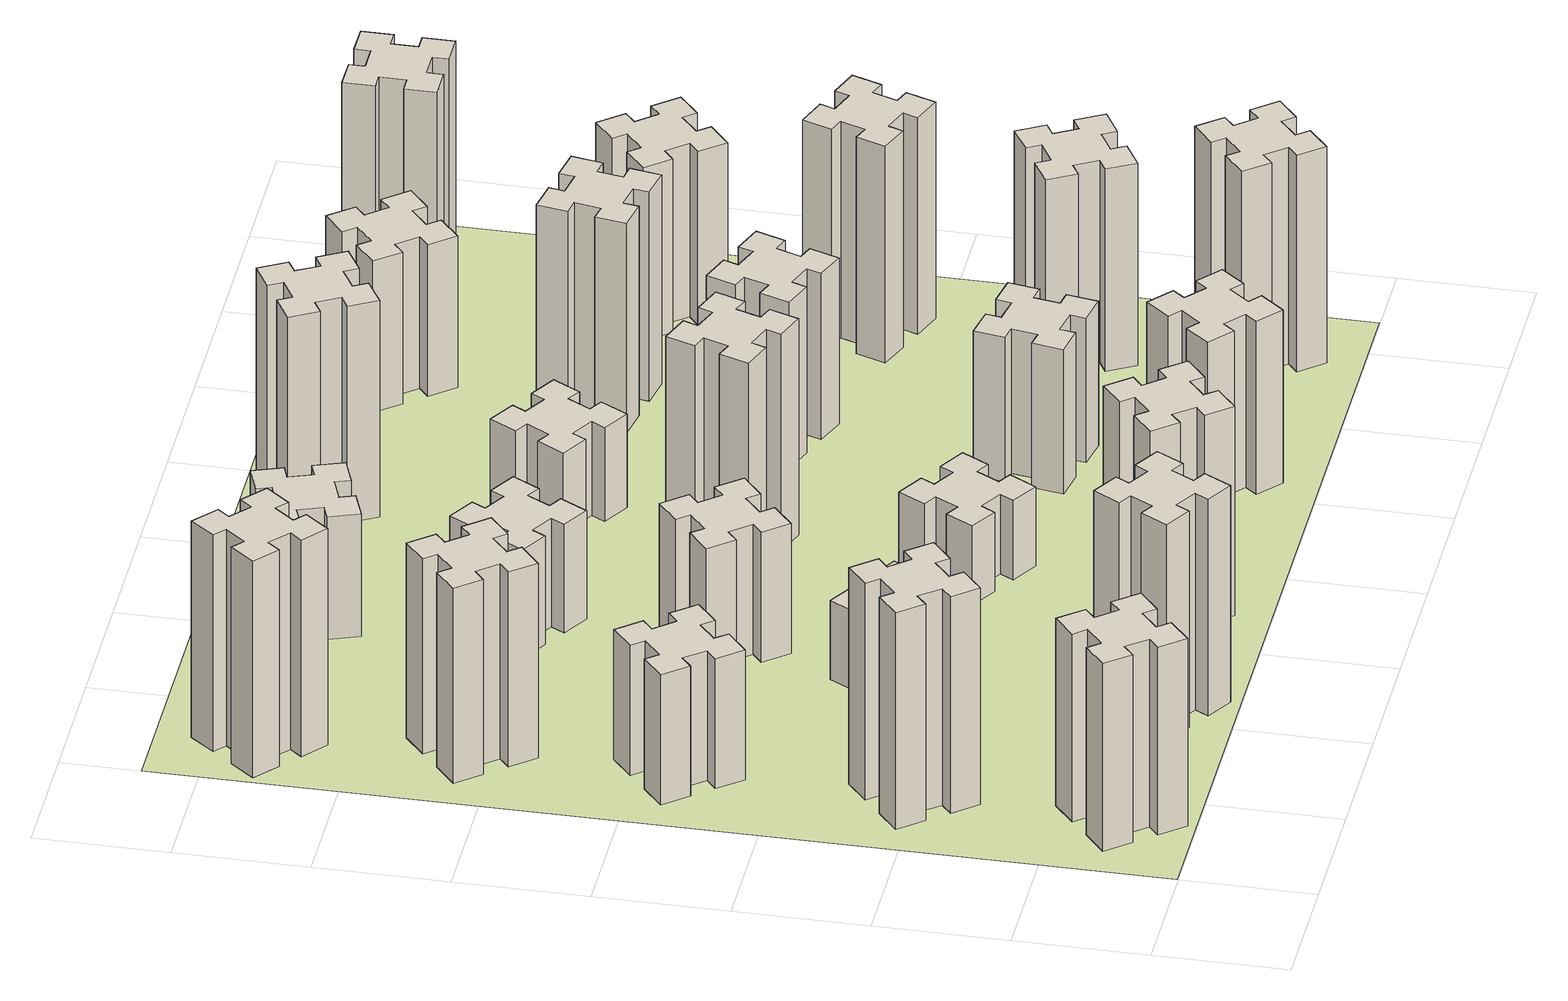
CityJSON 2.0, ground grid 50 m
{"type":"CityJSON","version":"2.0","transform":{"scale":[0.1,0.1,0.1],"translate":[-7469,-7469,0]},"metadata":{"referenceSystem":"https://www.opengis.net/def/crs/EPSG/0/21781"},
"CityObjects":{
"building1":{"type":"Building","attributes":{"class":"1000","function":"1000","usage":"1000","yearOfConstruction":2016,"roofType":"1000","measuredHeight":78,"storeysAboveGround":30,"storeysBelowGround":0},"geometry":[{"type":"Solid","lod":"1","boundaries":[[[[0,1,2,3,4,5,6,7,8,9,10,11,12,13,14,15,16,17,18,19]],[[17,16,20,21]],[[16,15,22,20]],[[15,14,23,22]],[[14,13,24,23]],[[13,12,25,24]],[[12,11,26,25]],[[11,10,27,26]],[[10,9,28,27]],[[9,8,29,28]],[[8,7,30,29]],[[7,6,31,30]],[[6,5,32,31]],[[5,4,33,32]],[[4,3,34,33]],[[3,2,35,34]],[[2,1,36,35]],[[1,0,37,36]],[[0,19,38,37]],[[19,18,39,38]],[[18,17,21,39]],[[24,25,26,27,28,29,30,31,32,33,34,35,36,37,38,39,21,20,22,23]]]]}]},
"building2":{"type":"Building","attributes":{"class":"1000","function":"1000","usage":"1000","yearOfConstruction":2016,"roofType":"1000","measuredHeight":90,"storeysAboveGround":30,"storeysBelowGround":0},"geometry":[{"type":"Solid","lod":"1","boundaries":[[[[40,41,42,43,44,45,46,47,48,49,50,51,52,53,54,55,56,57,58,59]],[[57,56,60,61]],[[56,55,62,60]],[[55,54,63,62]],[[54,53,64,63]],[[53,52,65,64]],[[52,51,66,65]],[[51,50,67,66]],[[50,49,68,67]],[[49,48,69,68]],[[48,47,70,69]],[[47,46,71,70]],[[46,45,72,71]],[[45,44,73,72]],[[44,43,74,73]],[[43,42,75,74]],[[42,41,76,75]],[[41,40,77,76]],[[40,59,78,77]],[[59,58,79,78]],[[58,57,61,79]],[[64,65,66,67,68,69,70,71,72,73,74,75,76,77,78,79,61,60,62,63]]]]}]},
"building3":{"type":"Building","attributes":{"class":"1000","function":"1000","usage":"1000","yearOfConstruction":2016,"roofType":"1000","measuredHeight":54,"storeysAboveGround":30,"storeysBelowGround":0},"geometry":[{"type":"Solid","lod":"1","boundaries":[[[[80,81,82,83,84,85,86,87,88,89,90,91,92,93,94,95,96,97,98,99]],[[97,96,100,101]],[[96,95,102,100]],[[95,94,103,102]],[[94,93,104,103]],[[93,92,105,104]],[[92,91,106,105]],[[91,90,107,106]],[[90,89,108,107]],[[89,88,109,108]],[[88,87,110,109]],[[87,86,111,110]],[[86,85,112,111]],[[85,84,113,112]],[[84,83,114,113]],[[83,82,115,114]],[[82,81,116,115]],[[81,80,117,116]],[[80,99,118,117]],[[99,98,119,118]],[[98,97,101,119]],[[104,105,106,107,108,109,110,111,112,113,114,115,116,117,118,119,101,100,102,103]]]]}]},
"building4":{"type":"Building","attributes":{"class":"1000","function":"1000","usage":"1000","yearOfConstruction":2016,"roofType":"1000","measuredHeight":81,"storeysAboveGround":30,"storeysBelowGround":0},"geometry":[{"type":"Solid","lod":"1","boundaries":[[[[120,121,122,123,124,125,126,127,128,129,130,131,132,133,134,135,136,137,138,139]],[[137,136,140,141]],[[136,135,142,140]],[[135,134,143,142]],[[134,133,144,143]],[[133,132,145,144]],[[132,131,146,145]],[[131,130,147,146]],[[130,129,148,147]],[[129,128,149,148]],[[128,127,150,149]],[[127,126,151,150]],[[126,125,152,151]],[[125,124,153,152]],[[124,123,154,153]],[[123,122,155,154]],[[122,121,156,155]],[[121,120,157,156]],[[120,139,158,157]],[[139,138,159,158]],[[138,137,141,159]],[[144,145,146,147,148,149,150,151,152,153,154,155,156,157,158,159,141,140,142,143]]]]}]},
"building5":{"type":"Building","attributes":{"class":"1000","function":"1000","usage":"1000","yearOfConstruction":2016,"roofType":"1000","measuredHeight":90,"storeysAboveGround":30,"storeysBelowGround":0},"geometry":[{"type":"Solid","lod":"1","boundaries":[[[[160,161,162,163,164,165,166,167,168,169,170,171,172,173,174,175,176,177,178,179]],[[177,176,180,181]],[[176,175,182,180]],[[175,174,183,182]],[[174,173,184,183]],[[173,172,185,184]],[[172,171,186,185]],[[171,170,187,186]],[[170,169,188,187]],[[169,168,189,188]],[[168,167,190,189]],[[167,166,191,190]],[[166,165,192,191]],[[165,164,193,192]],[[164,163,194,193]],[[163,162,195,194]],[[162,161,196,195]],[[161,160,197,196]],[[160,179,198,197]],[[179,178,199,198]],[[178,177,181,199]],[[184,185,186,187,188,189,190,191,192,193,194,195,196,197,198,199,181,180,182,183]]]]}]},
"building6":{"type":"Building","attributes":{"class":"1000","function":"1000","usage":"1000","yearOfConstruction":2016,"roofType":"1000","measuredHeight":90,"storeysAboveGround":30,"storeysBelowGround":0},"geometry":[{"type":"Solid","lod":"1","boundaries":[[[[200,201,202,203,204,205,206,207,208,209,210,211,212,213,214,215,216,217,218,219]],[[217,216,220,221]],[[216,215,222,220]],[[215,214,223,222]],[[214,213,224,223]],[[213,212,225,224]],[[212,211,226,225]],[[211,210,227,226]],[[210,209,228,227]],[[209,208,229,228]],[[208,207,230,229]],[[207,206,231,230]],[[206,205,232,231]],[[205,204,233,232]],[[204,203,234,233]],[[203,202,235,234]],[[202,201,236,235]],[[201,200,237,236]],[[200,219,238,237]],[[219,218,239,238]],[[218,217,221,239]],[[224,225,226,227,228,229,230,231,232,233,234,235,236,237,238,239,221,220,222,223]]]]}]},
"building7":{"type":"Building","attributes":{"class":"1000","function":"1000","usage":"1000","yearOfConstruction":2016,"roofType":"1000","measuredHeight":33,"storeysAboveGround":30,"storeysBelowGround":0},"geometry":[{"type":"Solid","lod":"1","boundaries":[[[[240,241,242,243,244,245,246,247,248,249,250,251,252,253,254,255,256,257,258,259]],[[257,256,260,261]],[[256,255,262,260]],[[255,254,263,262]],[[254,253,264,263]],[[253,252,265,264]],[[252,251,266,265]],[[251,250,267,266]],[[250,249,268,267]],[[249,248,269,268]],[[248,247,270,269]],[[247,246,271,270]],[[246,245,272,271]],[[245,244,273,272]],[[244,243,274,273]],[[243,242,275,274]],[[242,241,276,275]],[[241,240,277,276]],[[240,259,278,277]],[[259,258,279,278]],[[258,257,261,279]],[[264,265,266,267,268,269,270,271,272,273,274,275,276,277,278,279,261,260,262,263]]]]}]},
"building8":{"type":"Building","attributes":{"class":"1000","function":"1000","usage":"1000","yearOfConstruction":2016,"roofType":"1000","measuredHeight":54,"storeysAboveGround":30,"storeysBelowGround":0},"geometry":[{"type":"Solid","lod":"1","boundaries":[[[[280,281,282,283,284,285,286,287,288,289,290,291,292,293,294,295,296,297,298,299]],[[297,296,300,301]],[[296,295,302,300]],[[295,294,303,302]],[[294,293,304,303]],[[293,292,305,304]],[[292,291,306,305]],[[291,290,307,306]],[[290,289,308,307]],[[289,288,309,308]],[[288,287,310,309]],[[287,286,311,310]],[[286,285,312,311]],[[285,284,313,312]],[[284,283,314,313]],[[283,282,315,314]],[[282,281,316,315]],[[281,280,317,316]],[[280,299,318,317]],[[299,298,319,318]],[[298,297,301,319]],[[304,305,306,307,308,309,310,311,312,313,314,315,316,317,318,319,301,300,302,303]]]]}]},
"building9":{"type":"Building","attributes":{"class":"1000","function":"1000","usage":"1000","yearOfConstruction":2016,"roofType":"1000","measuredHeight":87,"storeysAboveGround":30,"storeysBelowGround":0},"geometry":[{"type":"Solid","lod":"1","boundaries":[[[[320,321,322,323,324,325,326,327,328,329,330,331,332,333,334,335,336,337,338,339]],[[337,336,340,341]],[[336,335,342,340]],[[335,334,343,342]],[[334,333,344,343]],[[333,332,345,344]],[[332,331,346,345]],[[331,330,347,346]],[[330,329,348,347]],[[329,328,349,348]],[[328,327,350,349]],[[327,326,351,350]],[[326,325,352,351]],[[325,324,353,352]],[[324,323,354,353]],[[323,322,355,354]],[[322,321,356,355]],[[321,320,357,356]],[[320,339,358,357]],[[339,338,359,358]],[[338,337,341,359]],[[344,345,346,347,348,349,350,351,352,353,354,355,356,357,358,359,341,340,342,343]]]]}]},
"building10":{"type":"Building","attributes":{"class":"1000","function":"1000","usage":"1000","yearOfConstruction":2016,"roofType":"1000","measuredHeight":45,"storeysAboveGround":30,"storeysBelowGround":0},"geometry":[{"type":"Solid","lod":"1","boundaries":[[[[360,361,362,363,364,365,366,367,368,369,370,371,372,373,374,375,376,377,378,379]],[[377,376,380,381]],[[376,375,382,380]],[[375,374,383,382]],[[374,373,384,383]],[[373,372,385,384]],[[372,371,386,385]],[[371,370,387,386]],[[370,369,388,387]],[[369,368,389,388]],[[368,367,390,389]],[[367,366,391,390]],[[366,365,392,391]],[[365,364,393,392]],[[364,363,394,393]],[[363,362,395,394]],[[362,361,396,395]],[[361,360,397,396]],[[360,379,398,397]],[[379,378,399,398]],[[378,377,381,399]],[[384,385,386,387,388,389,390,391,392,393,394,395,396,397,398,399,381,380,382,383]]]]}]},
"building11":{"type":"Building","attributes":{"class":"1000","function":"1000","usage":"1000","yearOfConstruction":2016,"roofType":"1000","measuredHeight":51,"storeysAboveGround":30,"storeysBelowGround":0},"geometry":[{"type":"Solid","lod":"1","boundaries":[[[[400,401,402,403,404,405,406,407,408,409,410,411,412,413,414,415,416,417,418,419]],[[417,416,420,421]],[[416,415,422,420]],[[415,414,423,422]],[[414,413,424,423]],[[413,412,425,424]],[[412,411,426,425]],[[411,410,427,426]],[[410,409,428,427]],[[409,408,429,428]],[[408,407,430,429]],[[407,406,431,430]],[[406,405,432,431]],[[405,404,433,432]],[[404,403,434,433]],[[403,402,435,434]],[[402,401,436,435]],[[401,400,437,436]],[[400,419,438,437]],[[419,418,439,438]],[[418,417,421,439]],[[424,425,426,427,428,429,430,431,432,433,434,435,436,437,438,439,421,420,422,423]]]]}]},
"building12":{"type":"Building","attributes":{"class":"1000","function":"1000","usage":"1000","yearOfConstruction":2016,"roofType":"1000","measuredHeight":33,"storeysAboveGround":30,"storeysBelowGround":0},"geometry":[{"type":"Solid","lod":"1","boundaries":[[[[440,441,442,443,444,445,446,447,448,449,450,451,452,453,454,455,456,457,458,459]],[[457,456,460,461]],[[456,455,462,460]],[[455,454,463,462]],[[454,453,464,463]],[[453,452,465,464]],[[452,451,466,465]],[[451,450,467,466]],[[450,449,468,467]],[[449,448,469,468]],[[448,447,470,469]],[[447,446,471,470]],[[446,445,472,471]],[[445,444,473,472]],[[444,443,474,473]],[[443,442,475,474]],[[442,441,476,475]],[[441,440,477,476]],[[440,459,478,477]],[[459,458,479,478]],[[458,457,461,479]],[[464,465,466,467,468,469,470,471,472,473,474,475,476,477,478,479,461,460,462,463]]]]}]},
"building13":{"type":"Building","attributes":{"class":"1000","function":"1000","usage":"1000","yearOfConstruction":2016,"roofType":"1000","measuredHeight":90,"storeysAboveGround":30,"storeysBelowGround":0},"geometry":[{"type":"Solid","lod":"1","boundaries":[[[[480,481,482,483,484,485,486,487,488,489,490,491,492,493,494,495,496,497,498,499]],[[497,496,500,501]],[[496,495,502,500]],[[495,494,503,502]],[[494,493,504,503]],[[493,492,505,504]],[[492,491,506,505]],[[491,490,507,506]],[[490,489,508,507]],[[489,488,509,508]],[[488,487,510,509]],[[487,486,511,510]],[[486,485,512,511]],[[485,484,513,512]],[[484,483,514,513]],[[483,482,515,514]],[[482,481,516,515]],[[481,480,517,516]],[[480,499,518,517]],[[499,498,519,518]],[[498,497,501,519]],[[504,505,506,507,508,509,510,511,512,513,514,515,516,517,518,519,501,500,502,503]]]]}]},
"building14":{"type":"Building","attributes":{"class":"1000","function":"1000","usage":"1000","yearOfConstruction":2016,"roofType":"1000","measuredHeight":72,"storeysAboveGround":30,"storeysBelowGround":0},"geometry":[{"type":"Solid","lod":"1","boundaries":[[[[520,521,522,523,524,525,526,527,528,529,530,531,532,533,534,535,536,537,538,539]],[[537,536,540,541]],[[536,535,542,540]],[[535,534,543,542]],[[534,533,544,543]],[[533,532,545,544]],[[532,531,546,545]],[[531,530,547,546]],[[530,529,548,547]],[[529,528,549,548]],[[528,527,550,549]],[[527,526,551,550]],[[526,525,552,551]],[[525,524,553,552]],[[524,523,554,553]],[[523,522,555,554]],[[522,521,556,555]],[[521,520,557,556]],[[520,539,558,557]],[[539,538,559,558]],[[538,537,541,559]],[[544,545,546,547,548,549,550,551,552,553,554,555,556,557,558,559,541,540,542,543]]]]}]},
"building15":{"type":"Building","attributes":{"class":"1000","function":"1000","usage":"1000","yearOfConstruction":2016,"roofType":"1000","measuredHeight":39,"storeysAboveGround":30,"storeysBelowGround":0},"geometry":[{"type":"Solid","lod":"1","boundaries":[[[[560,561,562,563,564,565,566,567,568,569,570,571,572,573,574,575,576,577,578,579]],[[577,576,580,581]],[[576,575,582,580]],[[575,574,583,582]],[[574,573,584,583]],[[573,572,585,584]],[[572,571,586,585]],[[571,570,587,586]],[[570,569,588,587]],[[569,568,589,588]],[[568,567,590,589]],[[567,566,591,590]],[[566,565,592,591]],[[565,564,593,592]],[[564,563,594,593]],[[563,562,595,594]],[[562,561,596,595]],[[561,560,597,596]],[[560,579,598,597]],[[579,578,599,598]],[[578,577,581,599]],[[584,585,586,587,588,589,590,591,592,593,594,595,596,597,598,599,581,580,582,583]]]]}]},
"building16":{"type":"Building","attributes":{"class":"1000","function":"1000","usage":"1000","yearOfConstruction":2016,"roofType":"1000","measuredHeight":90,"storeysAboveGround":30,"storeysBelowGround":0},"geometry":[{"type":"Solid","lod":"1","boundaries":[[[[600,601,602,603,604,605,606,607,608,609,610,611,612,613,614,615,616,617,618,619]],[[617,616,620,621]],[[616,615,622,620]],[[615,614,623,622]],[[614,613,624,623]],[[613,612,625,624]],[[612,611,626,625]],[[611,610,627,626]],[[610,609,628,627]],[[609,608,629,628]],[[608,607,630,629]],[[607,606,631,630]],[[606,605,632,631]],[[605,604,633,632]],[[604,603,634,633]],[[603,602,635,634]],[[602,601,636,635]],[[601,600,637,636]],[[600,619,638,637]],[[619,618,639,638]],[[618,617,621,639]],[[624,625,626,627,628,629,630,631,632,633,634,635,636,637,638,639,621,620,622,623]]]]}]},
"building17":{"type":"Building","attributes":{"class":"1000","function":"1000","usage":"1000","yearOfConstruction":2016,"roofType":"1000","measuredHeight":60,"storeysAboveGround":30,"storeysBelowGround":0},"geometry":[{"type":"Solid","lod":"1","boundaries":[[[[640,641,642,643,644,645,646,647,648,649,650,651,652,653,654,655,656,657,658,659]],[[657,656,660,661]],[[656,655,662,660]],[[655,654,663,662]],[[654,653,664,663]],[[653,652,665,664]],[[652,651,666,665]],[[651,650,667,666]],[[650,649,668,667]],[[649,648,669,668]],[[648,647,670,669]],[[647,646,671,670]],[[646,645,672,671]],[[645,644,673,672]],[[644,643,674,673]],[[643,642,675,674]],[[642,641,676,675]],[[641,640,677,676]],[[640,659,678,677]],[[659,658,679,678]],[[658,657,661,679]],[[664,665,666,667,668,669,670,671,672,673,674,675,676,677,678,679,661,660,662,663]]]]}]},
"building18":{"type":"Building","attributes":{"class":"1000","function":"1000","usage":"1000","yearOfConstruction":2016,"roofType":"1000","measuredHeight":69,"storeysAboveGround":30,"storeysBelowGround":0},"geometry":[{"type":"Solid","lod":"1","boundaries":[[[[680,681,682,683,684,685,686,687,688,689,690,691,692,693,694,695,696,697,698,699]],[[697,696,700,701]],[[696,695,702,700]],[[695,694,703,702]],[[694,693,704,703]],[[693,692,705,704]],[[692,691,706,705]],[[691,690,707,706]],[[690,689,708,707]],[[689,688,709,708]],[[688,687,710,709]],[[687,686,711,710]],[[686,685,712,711]],[[685,684,713,712]],[[684,683,714,713]],[[683,682,715,714]],[[682,681,716,715]],[[681,680,717,716]],[[680,699,718,717]],[[699,698,719,718]],[[698,697,701,719]],[[704,705,706,707,708,709,710,711,712,713,714,715,716,717,718,719,701,700,702,703]]]]}]},
"building19":{"type":"Building","attributes":{"class":"1000","function":"1000","usage":"1000","yearOfConstruction":2016,"roofType":"1000","measuredHeight":87,"storeysAboveGround":30,"storeysBelowGround":0},"geometry":[{"type":"Solid","lod":"1","boundaries":[[[[720,721,722,723,724,725,726,727,728,729,730,731,732,733,734,735,736,737,738,739]],[[737,736,740,741]],[[736,735,742,740]],[[735,734,743,742]],[[734,733,744,743]],[[733,732,745,744]],[[732,731,746,745]],[[731,730,747,746]],[[730,729,748,747]],[[729,728,749,748]],[[728,727,750,749]],[[727,726,751,750]],[[726,725,752,751]],[[725,724,753,752]],[[724,723,754,753]],[[723,722,755,754]],[[722,721,756,755]],[[721,720,757,756]],[[720,739,758,757]],[[739,738,759,758]],[[738,737,741,759]],[[744,745,746,747,748,749,750,751,752,753,754,755,756,757,758,759,741,740,742,743]]]]}]},
"building20":{"type":"Building","attributes":{"class":"1000","function":"1000","usage":"1000","yearOfConstruction":2016,"roofType":"1000","measuredHeight":90,"storeysAboveGround":30,"storeysBelowGround":0},"geometry":[{"type":"Solid","lod":"1","boundaries":[[[[760,761,762,763,764,765,766,767,768,769,770,771,772,773,774,775,776,777,778,779]],[[777,776,780,781]],[[776,775,782,780]],[[775,774,783,782]],[[774,773,784,783]],[[773,772,785,784]],[[772,771,786,785]],[[771,770,787,786]],[[770,769,788,787]],[[769,768,789,788]],[[768,767,790,789]],[[767,766,791,790]],[[766,765,792,791]],[[765,764,793,792]],[[764,763,794,793]],[[763,762,795,794]],[[762,761,796,795]],[[761,760,797,796]],[[760,779,798,797]],[[779,778,799,798]],[[778,777,781,799]],[[784,785,786,787,788,789,790,791,792,793,794,795,796,797,798,799,781,780,782,783]]]]}]},
"building21":{"type":"Building","attributes":{"class":"1000","function":"1000","usage":"1000","yearOfConstruction":2016,"roofType":"1000","measuredHeight":84,"storeysAboveGround":30,"storeysBelowGround":0},"geometry":[{"type":"Solid","lod":"1","boundaries":[[[[800,801,802,803,804,805,806,807,808,809,810,811,812,813,814,815,816,817,818,819]],[[817,816,820,821]],[[816,815,822,820]],[[815,814,823,822]],[[814,813,824,823]],[[813,812,825,824]],[[812,811,826,825]],[[811,810,827,826]],[[810,809,828,827]],[[809,808,829,828]],[[808,807,830,829]],[[807,806,831,830]],[[806,805,832,831]],[[805,804,833,832]],[[804,803,834,833]],[[803,802,835,834]],[[802,801,836,835]],[[801,800,837,836]],[[800,819,838,837]],[[819,818,839,838]],[[818,817,821,839]],[[824,825,826,827,828,829,830,831,832,833,834,835,836,837,838,839,821,820,822,823]]]]}]},
"building22":{"type":"Building","attributes":{"class":"1000","function":"1000","usage":"1000","yearOfConstruction":2016,"roofType":"1000","measuredHeight":63,"storeysAboveGround":30,"storeysBelowGround":0},"geometry":[{"type":"Solid","lod":"1","boundaries":[[[[840,841,842,843,844,845,846,847,848,849,850,851,852,853,854,855,856,857,858,859]],[[857,856,860,861]],[[856,855,862,860]],[[855,854,863,862]],[[854,853,864,863]],[[853,852,865,864]],[[852,851,866,865]],[[851,850,867,866]],[[850,849,868,867]],[[849,848,869,868]],[[848,847,870,869]],[[847,846,871,870]],[[846,845,872,871]],[[845,844,873,872]],[[844,843,874,873]],[[843,842,875,874]],[[842,841,876,875]],[[841,840,877,876]],[[840,859,878,877]],[[859,858,879,878]],[[858,857,861,879]],[[864,865,866,867,868,869,870,871,872,873,874,875,876,877,878,879,861,860,862,863]]]]}]},
"building23":{"type":"Building","attributes":{"class":"1000","function":"1000","usage":"1000","yearOfConstruction":2016,"roofType":"1000","measuredHeight":90,"storeysAboveGround":30,"storeysBelowGround":0},"geometry":[{"type":"Solid","lod":"1","boundaries":[[[[880,881,882,883,884,885,886,887,888,889,890,891,892,893,894,895,896,897,898,899]],[[897,896,900,901]],[[896,895,902,900]],[[895,894,903,902]],[[894,893,904,903]],[[893,892,905,904]],[[892,891,906,905]],[[891,890,907,906]],[[890,889,908,907]],[[889,888,909,908]],[[888,887,910,909]],[[887,886,911,910]],[[886,885,912,911]],[[885,884,913,912]],[[884,883,914,913]],[[883,882,915,914]],[[882,881,916,915]],[[881,880,917,916]],[[880,899,918,917]],[[899,898,919,918]],[[898,897,901,919]],[[904,905,906,907,908,909,910,911,912,913,914,915,916,917,918,919,901,900,902,903]]]]}]},
"building24":{"type":"Building","attributes":{"class":"1000","function":"1000","usage":"1000","yearOfConstruction":2016,"roofType":"1000","measuredHeight":72,"storeysAboveGround":30,"storeysBelowGround":0},"geometry":[{"type":"Solid","lod":"1","boundaries":[[[[920,921,922,923,924,925,926,927,928,929,930,931,932,933,934,935,936,937,938,939]],[[937,936,940,941]],[[936,935,942,940]],[[935,934,943,942]],[[934,933,944,943]],[[933,932,945,944]],[[932,931,946,945]],[[931,930,947,946]],[[930,929,948,947]],[[929,928,949,948]],[[928,927,950,949]],[[927,926,951,950]],[[926,925,952,951]],[[925,924,953,952]],[[924,923,954,953]],[[923,922,955,954]],[[922,921,956,955]],[[921,920,957,956]],[[920,939,958,957]],[[939,938,959,958]],[[938,937,941,959]],[[944,945,946,947,948,949,950,951,952,953,954,955,956,957,958,959,941,940,942,943]]]]}]},
"building25":{"type":"Building","attributes":{"class":"1000","function":"1000","usage":"1000","yearOfConstruction":2016,"roofType":"1000","measuredHeight":90,"storeysAboveGround":30,"storeysBelowGround":0},"geometry":[{"type":"Solid","lod":"1","boundaries":[[[[960,961,962,963,964,965,966,967,968,969,970,971,972,973,974,975,976,977,978,979]],[[977,976,980,981]],[[976,975,982,980]],[[975,974,983,982]],[[974,973,984,983]],[[973,972,985,984]],[[972,971,986,985]],[[971,970,987,986]],[[970,969,988,987]],[[969,968,989,988]],[[968,967,990,989]],[[967,966,991,990]],[[966,965,992,991]],[[965,964,993,992]],[[964,963,994,993]],[[963,962,995,994]],[[962,961,996,995]],[[961,960,997,996]],[[960,979,998,997]],[[979,978,999,998]],[[978,977,981,999]],[[984,985,986,987,988,989,990,991,992,993,994,995,996,997,998,999,981,980,982,983]]]]}]},
"landuse1":{"type":"LandUse","attributes":{"name":"plot1","function":"1010"},"geometry":[{"type":"MultiSurface","lod":"1","boundaries":[[[1000,1001,1002,1003]]]}]}
},
"vertices":[
[343,392,0],[266,327,0],[228,373,0],[136,296,0],[213,204,0],[259,243,0],[323,166,0],[277,128,0],[354,36,0],[446,113,0],[408,159,0],[484,223,0],[523,177,0],[615,254,0],[538,346,0],[492,308,0],[427,384,0],[473,423,0],[396,515,0],[304,438,0],[427,384,780],[473,423,780],[492,308,780],[538,346,780],[615,254,780],[523,177,780],[484,223,780],[408,159,780],[446,113,780],[354,36,780],[277,128,780],[323,166,780],[259,243,780],[213,204,780],[136,296,780],[228,373,780],[266,327,780],[343,392,780],[304,438,780],[396,515,780],
[492,1048,0],[427,1124,0],[473,1163,0],[396,1255,0],[304,1178,0],[343,1132,0],[266,1067,0],[228,1113,0],[136,1036,0],[213,944,0],[259,983,0],[323,906,0],[277,868,0],[354,776,0],[446,853,0],[408,899,0],[484,963,0],[523,917,0],[615,994,0],[538,1086,0],[484,963,900],[523,917,900],[408,899,900],[446,853,900],[354,776,900],[277,868,900],[323,906,900],[259,983,900],[213,944,900],[136,1036,900],[228,1113,900],[266,1067,900],[343,1132,900],[304,1178,900],[396,1255,900],[473,1163,900],[427,1124,900],[492,1048,900],[538,1086,900],[615,994,900],
[492,1888,0],[427,1964,0],[473,2003,0],[396,2095,0],[304,2018,0],[343,1972,0],[266,1907,0],[228,1953,0],[136,1876,0],[213,1784,0],[259,1823,0],[323,1746,0],[277,1708,0],[354,1616,0],[446,1693,0],[408,1739,0],[484,1803,0],[523,1757,0],[615,1834,0],[538,1926,0],[484,1803,540],[523,1757,540],[408,1739,540],[446,1693,540],[354,1616,540],[277,1708,540],[323,1746,540],[259,1823,540],[213,1784,540],[136,1876,540],[228,1953,540],[266,1907,540],[343,1972,540],[304,2018,540],[396,2095,540],[473,2003,540],[427,1964,540],[492,1888,540],[538,1926,540],[615,1834,540],
[343,2712,0],[266,2647,0],[228,2693,0],[136,2616,0],[213,2524,0],[259,2563,0],[323,2486,0],[277,2448,0],[354,2356,0],[446,2433,0],[408,2479,0],[484,2543,0],[523,2497,0],[615,2574,0],[538,2666,0],[492,2628,0],[427,2704,0],[473,2743,0],[396,2835,0],[304,2758,0],[427,2704,810],[473,2743,810],[492,2628,810],[538,2666,810],[615,2574,810],[523,2497,810],[484,2543,810],[408,2479,810],[446,2433,810],[354,2356,810],[277,2448,810],[323,2486,810],[259,2563,810],[213,2524,810],[136,2616,810],[228,2693,810],[266,2647,810],[343,2712,810],[304,2758,810],[396,2835,810],
[1214,346,0],[1127,396,0],[1157,448,0],[1053,508,0],[993,404,0],[1045,374,0],[995,287,0],[943,317,0],[883,213,0],[987,153,0],[1017,205,0],[1104,155,0],[1074,103,0],[1178,43,0],[1238,147,0],[1186,177,0],[1236,264,0],[1288,234,0],[1348,338,0],[1244,398,0],[1236,264,900],[1288,234,900],[1186,177,900],[1238,147,900],[1178,43,900],[1074,103,900],[1104,155,900],[1017,205,900],[987,153,900],[883,213,900],[943,317,900],[995,287,900],[1045,374,900],[993,404,900],[1053,508,900],[1157,448,900],[1127,396,900],[1214,346,900],[1244,398,900],[1348,338,900],
[384,3387,0],[308,3452,0],[346,3498,0],[254,3575,0],[177,3483,0],[223,3444,0],[159,3368,0],[113,3406,0],[36,3314,0],[128,3237,0],[166,3283,0],[243,3219,0],[204,3173,0],[296,3096,0],[373,3188,0],[327,3226,0],[392,3303,0],[438,3264,0],[515,3356,0],[423,3433,0],[392,3303,900],[438,3264,900],[327,3226,900],[373,3188,900],[296,3096,900],[204,3173,900],[243,3219,900],[166,3283,900],[128,3237,900],[36,3314,900],[113,3406,900],[159,3368,900],[223,3444,900],[177,3483,900],[254,3575,900],[346,3498,900],[308,3452,900],[384,3387,900],[423,3433,900],[515,3356,900],
[1186,1117,0],[1236,1204,0],[1288,1174,0],[1348,1278,0],[1244,1338,0],[1214,1286,0],[1127,1336,0],[1157,1388,0],[1053,1448,0],[993,1344,0],[1045,1314,0],[995,1227,0],[943,1257,0],[883,1153,0],[987,1093,0],[1017,1145,0],[1104,1095,0],[1074,1043,0],[1178,983,0],[1238,1087,0],[1104,1095,330],[1074,1043,330],[1017,1145,330],[987,1093,330],[883,1153,330],[943,1257,330],[995,1227,330],[1045,1314,330],[993,1344,330],[1053,1448,330],[1157,1388,330],[1127,1336,330],[1214,1286,330],[1244,1338,330],[1348,1278,330],[1288,1174,330],[1236,1204,330],[1186,1117,330],[1238,1087,330],[1178,983,330],
[1183,1972,0],[1106,1907,0],[1068,1953,0],[976,1876,0],[1053,1784,0],[1099,1823,0],[1163,1746,0],[1117,1708,0],[1194,1616,0],[1286,1693,0],[1248,1739,0],[1324,1803,0],[1363,1757,0],[1455,1834,0],[1378,1926,0],[1332,1888,0],[1267,1964,0],[1313,2003,0],[1236,2095,0],[1144,2018,0],[1267,1964,540],[1313,2003,540],[1332,1888,540],[1378,1926,540],[1455,1834,540],[1363,1757,540],[1324,1803,540],[1248,1739,540],[1286,1693,540],[1194,1616,540],[1117,1708,540],[1163,1746,540],[1099,1823,540],[1053,1784,540],[976,1876,540],[1068,1953,540],[1106,1907,540],[1183,1972,540],[1144,2018,540],[1236,2095,540],
[1639,343,0],[1703,266,0],[1657,228,0],[1734,136,0],[1826,213,0],[1788,259,0],[1864,323,0],[1903,277,0],[1995,354,0],[1918,446,0],[1872,408,0],[1807,484,0],[1853,523,0],[1776,615,0],[1684,538,0],[1723,492,0],[1646,427,0],[1608,473,0],[1516,396,0],[1593,304,0],[1646,427,870],[1608,473,870],[1723,492,870],[1684,538,870],[1776,615,870],[1853,523,870],[1807,484,870],[1872,408,870],[1918,446,870],[1995,354,870],[1903,277,870],[1864,323,870],[1788,259,870],[1826,213,870],[1734,136,870],[1657,228,870],[1703,266,870],[1639,343,870],[1593,304,870],[1516,396,870],
[1117,2525,0],[1204,2475,0],[1174,2423,0],[1278,2363,0],[1338,2467,0],[1286,2497,0],[1336,2584,0],[1388,2554,0],[1448,2658,0],[1344,2718,0],[1314,2666,0],[1227,2716,0],[1257,2768,0],[1153,2828,0],[1093,2724,0],[1145,2694,0],[1095,2607,0],[1043,2637,0],[983,2533,0],[1087,2473,0],[1095,2607,450],[1043,2637,450],[1145,2694,450],[1093,2724,450],[1153,2828,450],[1257,2768,450],[1227,2716,450],[1314,2666,450],[1344,2718,450],[1448,2658,450],[1388,2554,450],[1336,2584,450],[1286,2497,450],[1338,2467,450],[1278,2363,450],[1174,2423,450],[1204,2475,450],[1117,2525,450],[1087,2473,450],[983,2533,450],
[1125,3456,0],[1031,3422,0],[1010,3478,0],[897,3437,0],[939,3324,0],[995,3345,0],[1029,3251,0],[973,3230,0],[1014,3117,0],[1127,3159,0],[1106,3215,0],[1200,3249,0],[1220,3193,0],[1333,3234,0],[1292,3347,0],[1236,3326,0],[1202,3420,0],[1258,3440,0],[1217,3553,0],[1104,3512,0],[1202,3420,510],[1258,3440,510],[1236,3326,510],[1292,3347,510],[1333,3234,510],[1220,3193,510],[1200,3249,510],[1106,3215,510],[1127,3159,510],[1014,3117,510],[973,3230,510],[1029,3251,510],[995,3345,510],[939,3324,510],[897,3437,510],[1010,3478,510],[1031,3422,510],[1125,3456,510],[1104,3512,510],[1217,3553,510],
[1757,1045,0],[1844,995,0],[1814,943,0],[1918,883,0],[1978,987,0],[1926,1017,0],[1976,1104,0],[2028,1074,0],[2088,1178,0],[1984,1238,0],[1954,1186,0],[1867,1236,0],[1897,1288,0],[1793,1348,0],[1733,1244,0],[1785,1214,0],[1735,1127,0],[1683,1157,0],[1623,1053,0],[1727,993,0],[1735,1127,330],[1683,1157,330],[1785,1214,330],[1733,1244,330],[1793,1348,330],[1897,1288,330],[1867,1236,330],[1954,1186,330],[1984,1238,330],[2088,1178,330],[2028,1074,330],[1976,1104,330],[1926,1017,330],[1978,987,330],[1918,883,330],[1814,943,330],[1844,995,330],[1757,1045,330],[1727,993,330],[1623,1053,330],
[1940,2042,0],[1846,2076,0],[1867,2132,0],[1754,2173,0],[1713,2060,0],[1769,2040,0],[1735,1946,0],[1679,1967,0],[1637,1854,0],[1750,1813,0],[1771,1869,0],[1865,1835,0],[1844,1779,0],[1957,1737,0],[1998,1850,0],[1942,1871,0],[1976,1965,0],[2032,1944,0],[2073,2057,0],[1960,2098,0],[1976,1965,900],[2032,1944,900],[1942,1871,900],[1998,1850,900],[1957,1737,900],[1844,1779,900],[1865,1835,900],[1771,1869,900],[1750,1813,900],[1637,1854,900],[1679,1967,900],[1735,1946,900],[1769,2040,900],[1713,2060,900],[1754,2173,900],[1867,2132,900],[1846,2076,900],[1940,2042,900],[1960,2098,900],[2073,2057,900],
[2486,323,0],[2563,259,0],[2524,213,0],[2616,136,0],[2693,228,0],[2647,266,0],[2712,343,0],[2758,304,0],[2835,396,0],[2743,473,0],[2704,427,0],[2628,492,0],[2666,538,0],[2574,615,0],[2497,523,0],[2543,484,0],[2479,408,0],[2433,446,0],[2356,354,0],[2448,277,0],[2479,408,720],[2433,446,720],[2543,484,720],[2497,523,720],[2574,615,720],[2666,538,720],[2628,492,720],[2704,427,720],[2743,473,720],[2835,396,720],[2758,304,720],[2712,343,720],[2647,266,720],[2693,228,720],[2616,136,720],[2524,213,720],[2563,259,720],[2486,323,720],[2448,277,720],[2356,354,720],
[2026,2497,0],[2076,2584,0],[2128,2554,0],[2188,2658,0],[2084,2718,0],[2054,2666,0],[1967,2716,0],[1997,2768,0],[1893,2828,0],[1833,2724,0],[1885,2694,0],[1835,2607,0],[1783,2637,0],[1723,2533,0],[1827,2473,0],[1857,2525,0],[1944,2475,0],[1914,2423,0],[2018,2363,0],[2078,2467,0],[1944,2475,390],[1914,2423,390],[1857,2525,390],[1827,2473,390],[1723,2533,390],[1783,2637,390],[1835,2607,390],[1885,2694,390],[1833,2724,390],[1893,2828,390],[1997,2768,390],[1967,2716,390],[2054,2666,390],[2084,2718,390],[2188,2658,390],[2128,2554,390],[2076,2584,390],[2026,2497,390],[2078,2467,390],[2018,2363,390],
[1844,3556,0],[1757,3506,0],[1727,3558,0],[1623,3498,0],[1683,3394,0],[1735,3424,0],[1785,3337,0],[1733,3307,0],[1793,3203,0],[1897,3263,0],[1867,3315,0],[1954,3365,0],[1984,3313,0],[2088,3373,0],[2028,3477,0],[1976,3447,0],[1926,3534,0],[1978,3564,0],[1918,3668,0],[1814,3608,0],[1926,3534,900],[1978,3564,900],[1976,3447,900],[2028,3477,900],[2088,3373,900],[1984,3313,900],[1954,3365,900],[1867,3315,900],[1897,3263,900],[1793,3203,900],[1733,3307,900],[1785,3337,900],[1735,3424,900],[1683,3394,900],[1623,3498,900],[1727,3558,900],[1757,3506,900],[1844,3556,900],[1814,3608,900],[1918,3668,900],
[2496,1084,0],[2478,985,0],[2419,996,0],[2398,877,0],[2517,857,0],[2527,916,0],[2625,898,0],[2615,839,0],[2733,818,0],[2754,937,0],[2695,947,0],[2712,1045,0],[2771,1035,0],[2792,1153,0],[2674,1174,0],[2664,1115,0],[2565,1132,0],[2576,1191,0],[2457,1212,0],[2437,1094,0],[2565,1132,600],[2576,1191,600],[2664,1115,600],[2674,1174,600],[2792,1153,600],[2771,1035,600],[2712,1045,600],[2695,947,600],[2754,937,600],[2733,818,600],[2615,839,600],[2625,898,600],[2527,916,600],[2517,857,600],[2398,877,600],[2419,996,600],[2478,985,600],[2496,1084,600],[2437,1094,600],[2457,1212,600],
[2682,1871,0],[2716,1965,0],[2772,1944,0],[2813,2057,0],[2700,2098,0],[2680,2042,0],[2586,2076,0],[2607,2132,0],[2494,2173,0],[2453,2060,0],[2509,2040,0],[2475,1946,0],[2419,1967,0],[2377,1854,0],[2490,1813,0],[2511,1869,0],[2605,1835,0],[2584,1779,0],[2697,1737,0],[2738,1850,0],[2605,1835,690],[2584,1779,690],[2511,1869,690],[2490,1813,690],[2377,1854,690],[2419,1967,690],[2475,1946,690],[2509,2040,690],[2453,2060,690],[2494,2173,690],[2607,2132,690],[2586,2076,690],[2680,2042,690],[2700,2098,690],[2813,2057,690],[2772,1944,690],[2716,1965,690],[2682,1871,690],[2738,1850,690],[2697,1737,690],
[2596,2664,0],[2578,2565,0],[2519,2576,0],[2498,2457,0],[2617,2437,0],[2627,2496,0],[2725,2478,0],[2715,2419,0],[2833,2398,0],[2854,2517,0],[2795,2527,0],[2812,2625,0],[2871,2615,0],[2892,2733,0],[2774,2754,0],[2764,2695,0],[2665,2712,0],[2676,2771,0],[2557,2792,0],[2537,2674,0],[2665,2712,870],[2676,2771,870],[2764,2695,870],[2774,2754,870],[2892,2733,870],[2871,2615,870],[2812,2625,870],[2795,2527,870],[2854,2517,870],[2833,2398,870],[2715,2419,870],[2725,2478,870],[2627,2496,870],[2617,2437,870],[2498,2457,870],[2519,2576,870],[2578,2565,870],[2596,2664,870],[2537,2674,870],[2557,2792,870],
[3552,408,0],[3487,484,0],[3533,523,0],[3456,615,0],[3364,538,0],[3403,492,0],[3326,427,0],[3288,473,0],[3196,396,0],[3273,304,0],[3319,343,0],[3383,266,0],[3337,228,0],[3414,136,0],[3506,213,0],[3468,259,0],[3544,323,0],[3583,277,0],[3675,354,0],[3598,446,0],[3544,323,900],[3583,277,900],[3468,259,900],[3506,213,900],[3414,136,900],[3337,228,900],[3383,266,900],[3319,343,900],[3273,304,900],[3196,396,900],[3288,473,900],[3326,427,900],[3403,492,900],[3364,538,900],[3456,615,900],[3533,523,900],[3487,484,900],[3552,408,900],[3598,446,900],[3675,354,900],
[3215,1004,0],[3265,917,0],[3213,887,0],[3273,783,0],[3377,843,0],[3347,895,0],[3434,945,0],[3464,893,0],[3568,953,0],[3508,1057,0],[3456,1027,0],[3406,1114,0],[3458,1144,0],[3398,1248,0],[3294,1188,0],[3324,1136,0],[3237,1086,0],[3207,1138,0],[3103,1078,0],[3163,974,0],[3237,1086,840],[3207,1138,840],[3324,1136,840],[3294,1188,840],[3398,1248,840],[3458,1144,840],[3406,1114,840],[3456,1027,840],[3508,1057,840],[3568,953,840],[3464,893,840],[3434,945,840],[3347,895,840],[3377,843,840],[3273,783,840],[3213,887,840],[3265,917,840],[3215,1004,840],[3163,974,840],[3103,1078,840],
[2812,3368,0],[2747,3444,0],[2793,3483,0],[2716,3575,0],[2624,3498,0],[2663,3452,0],[2586,3387,0],[2548,3433,0],[2456,3356,0],[2533,3264,0],[2579,3303,0],[2643,3226,0],[2597,3188,0],[2674,3096,0],[2766,3173,0],[2728,3219,0],[2804,3283,0],[2843,3237,0],[2935,3314,0],[2858,3406,0],[2804,3283,630],[2843,3237,630],[2728,3219,630],[2766,3173,630],[2674,3096,630],[2597,3188,630],[2643,3226,630],[2579,3303,630],[2533,3264,630],[2456,3356,630],[2548,3433,630],[2586,3387,630],[2663,3452,630],[2624,3498,630],[2716,3575,630],[2793,3483,630],[2747,3444,630],[2812,3368,630],[2858,3406,630],[2935,3314,630],
[3420,1842,0],[3326,1876,0],[3347,1932,0],[3234,1973,0],[3193,1860,0],[3249,1840,0],[3215,1746,0],[3159,1767,0],[3117,1654,0],[3230,1613,0],[3251,1669,0],[3345,1635,0],[3324,1579,0],[3437,1537,0],[3478,1650,0],[3422,1671,0],[3456,1765,0],[3512,1744,0],[3553,1857,0],[3440,1898,0],[3456,1765,900],[3512,1744,900],[3422,1671,900],[3478,1650,900],[3437,1537,900],[3324,1579,900],[3345,1635,900],[3251,1669,900],[3230,1613,900],[3117,1654,900],[3159,1767,900],[3215,1746,900],[3249,1840,900],[3193,1860,900],[3234,1973,900],[3347,1932,900],[3326,1876,900],[3420,1842,900],[3440,1898,900],[3553,1857,900],
[3219,2463,0],[3283,2386,0],[3237,2348,0],[3314,2256,0],[3406,2333,0],[3368,2379,0],[3444,2443,0],[3483,2397,0],[3575,2474,0],[3498,2566,0],[3452,2528,0],[3387,2604,0],[3433,2643,0],[3356,2735,0],[3264,2658,0],[3303,2612,0],[3226,2547,0],[3188,2593,0],[3096,2516,0],[3173,2424,0],[3226,2547,720],[3188,2593,720],[3303,2612,720],[3264,2658,720],[3356,2735,720],[3433,2643,720],[3387,2604,720],[3452,2528,720],[3498,2566,720],[3575,2474,720],[3483,2397,720],[3444,2443,720],[3368,2379,720],[3406,2333,720],[3314,2256,720],[3237,2348,720],[3283,2386,720],[3219,2463,720],[3173,2424,720],[3096,2516,720],
[3285,3325,0],[3385,3325,0],[3385,3265,0],[3505,3265,0],[3505,3385,0],[3445,3385,0],[3445,3485,0],[3505,3485,0],[3505,3605,0],[3385,3605,0],[3385,3545,0],[3285,3545,0],[3285,3605,0],[3165,3605,0],[3165,3485,0],[3225,3485,0],[3225,3385,0],[3165,3385,0],[3165,3265,0],[3285,3265,0],[3225,3385,900],[3165,3385,900],[3225,3485,900],[3165,3485,900],[3165,3605,900],[3285,3605,900],[3285,3545,900],[3385,3545,900],[3385,3605,900],[3505,3605,900],[3505,3485,900],[3445,3485,900],[3445,3385,900],[3505,3385,900],[3505,3265,900],[3385,3265,900],[3385,3325,900],[3285,3325,900],[3285,3265,900],[3165,3265,900],
[5,3705,0],[3705,3705,0],[3705,5,0],[5,5,0]
]}
